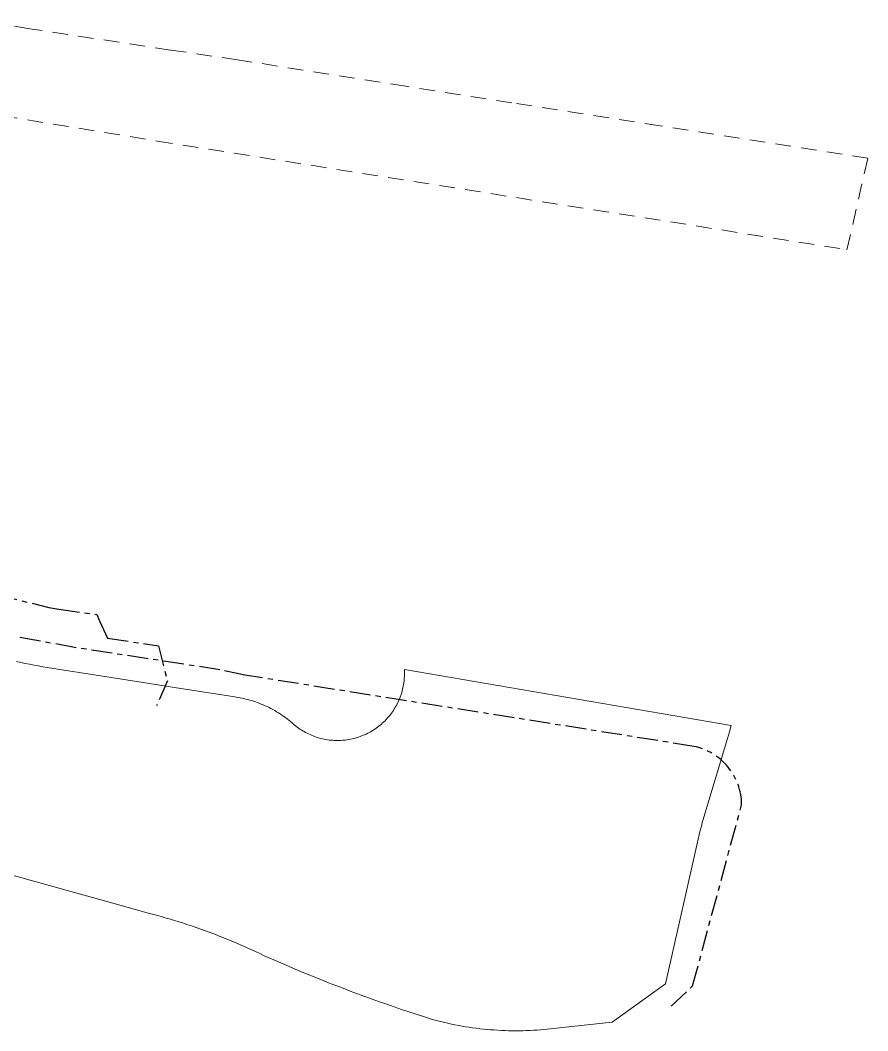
# Model space of a CAD drawing. Header units: metres. Extents: x 307635 to 308805, y 6256169 to 6257356.
# Drawn here: x 308641.4 to 308804.5, y 6256169.4 to 6256363.9 of the extents above; entities that cross this region are included whole.
import ezdxf

# ---------------------------------------------------------------- set-up
doc = ezdxf.new("R2010")
doc.units = ezdxf.units.M
for name, pattern in [('Cable Exist UG', [7, 4, -1, 1, -1]), ('Dash', [5, 3, -2]), ('DASHED', [19.05, 12.7, -6.35])]:
    doc.linetypes.add(name, pattern=pattern)
for name, color, linetype, lineweight in [('Cadastre Buildings_SP_EXT', 78, 'Continuous', 15), ('Cadastre Easements_SP_EXT', 58, 'DASHED', 15), ('Mains_LV_EXT', 163, 'Continuous', 25), ('Mains_TR_EXT', 211, 'Continuous', 25)]:
    doc.layers.add(name, color=color, linetype=linetype, lineweight=lineweight)

msp = doc.modelspace()

# ---------------------------------------------------------------- linework, layer by layer
at = {"layer": 'Cadastre Buildings_SP_EXT', "linetype": 'Continuous'}
msp.add_lwpolyline([(308618.38, 6256205.35), (308659.26, 6256193.97), (308666.34, 6256192), (308667.14, 6256191.8), (308667.95, 6256191.59), (308668.75, 6256191.37), (308669.55, 6256191.14), (308670.35, 6256190.91), (308671.15, 6256190.67), (308671.94, 6256190.43), (308672.73, 6256190.18), (308673.52, 6256189.92), (308674.42, 6256189.62), (308675.31, 6256189.31), (308676.2, 6256189), (308677.09, 6256188.68), (308677.98, 6256188.35), (308678.86, 6256188.01), (308679.74, 6256187.67), (308680.62, 6256187.32), (308681.5, 6256186.97), (308682.37, 6256186.61), (308683.24, 6256186.24), (308684.11, 6256185.86), (308684.97, 6256185.48), (308685.84, 6256185.1), (308686.69, 6256184.7), (308687.55, 6256184.3), (308688.4, 6256183.89), (308689.77, 6256183.29), (308691.13, 6256182.69), (308692.5, 6256182.1), (308693.87, 6256181.51), (308695.25, 6256180.93), (308696.63, 6256180.36), (308698.01, 6256179.79), (308699.39, 6256179.24), (308700.78, 6256178.69), (308702.17, 6256178.14), (308703.56, 6256177.61), (308704.95, 6256177.08), (308706.35, 6256176.55), (308707.75, 6256176.04), (308709.15, 6256175.53), (308710.56, 6256175.03), (308711.96, 6256174.53), (308713.37, 6256174.04), (308714.79, 6256173.56), (308716.2, 6256173.09), (308717.62, 6256172.62), (308719.04, 6256172.16), (308720.37, 6256171.74), (308721.04, 6256171.55), (308721.71, 6256171.38), (308722.38, 6256171.21), (308723.06, 6256171.04), (308723.73, 6256170.89), (308724.41, 6256170.74), (308725.09, 6256170.6), (308725.77, 6256170.47), (308726.45, 6256170.35), (308727.13, 6256170.23), (308727.82, 6256170.12), (308728.5, 6256170.02), (308729.19, 6256169.93), (308729.88, 6256169.84), (308730.56, 6256169.77), (308731.25, 6256169.7), (308731.94, 6256169.64), (308732.64, 6256169.59), (308733.33, 6256169.54), (308734.02, 6256169.5), (308734.71, 6256169.48), (308735.4, 6256169.46), (308736.1, 6256169.44), (308736.79, 6256169.44), (308737.48, 6256169.44), (308738.18, 6256169.45), (308738.87, 6256169.47), (308739.56, 6256169.5), (308740.25, 6256169.53), (308740.94, 6256169.58), (308741.63, 6256169.63), (308755.35, 6256171.11), (308765.6, 6256178.5), (308772.23, 6256207.71), (308772.34, 6256208.16), (308772.45, 6256208.6), (308772.57, 6256209.05), (308772.69, 6256209.49), (308772.82, 6256209.93), (308777.56, 6256225.7), (308777.92, 6256226.99), (308778.22, 6256228.17), (308715.36, 6256238.95), (308715.37, 6256238.63), (308715.38, 6256238.32), (308715.38, 6256238), (308715.37, 6256237.68), (308715.35, 6256237.36), (308715.33, 6256237.04), (308715.3, 6256236.73), (308715.25, 6256236.41), (308715.21, 6256236.09), (308715.15, 6256235.78), (308715.09, 6256235.47), (308715.02, 6256235.16), (308714.94, 6256234.85), (308714.85, 6256234.54), (308714.76, 6256234.24), (308714.66, 6256233.94), (308714.55, 6256233.64), (308714.43, 6256233.34), (308714.31, 6256233.05), (308714.18, 6256232.76), (308714.04, 6256232.47), (308713.89, 6256232.18), (308713.74, 6256231.91), (308713.58, 6256231.63), (308713.42, 6256231.36), (308713.25, 6256231.09), (308713.07, 6256230.82), (308712.88, 6256230.57), (308712.69, 6256230.31), (308712.49, 6256230.06), (308712.29, 6256229.82), (308712.08, 6256229.58), (308711.86, 6256229.34), (308711.64, 6256229.11), (308711.41, 6256228.89), (308711.18, 6256228.67), (308710.94, 6256228.46), (308710.7, 6256228.25), (308710.45, 6256228.05), (308710.2, 6256227.86), (308709.94, 6256227.67), (308709.68, 6256227.49), (308709.41, 6256227.32), (308709.14, 6256227.15), (308708.87, 6256226.99), (308708.59, 6256226.83), (308708.31, 6256226.69), (308708.02, 6256226.54), (308707.73, 6256226.41), (308707.44, 6256226.29), (308707.14, 6256226.17), (308706.84, 6256226.05), (308706.54, 6256225.95), (308706.24, 6256225.85), (308705.93, 6256225.77), (308705.63, 6256225.68), (308705.32, 6256225.61), (308705, 6256225.54), (308704.69, 6256225.48), (308704.38, 6256225.43), (308704.06, 6256225.39), (308703.74, 6256225.36), (308703.43, 6256225.33), (308703.11, 6256225.31), (308702.79, 6256225.3), (308702.47, 6256225.29), (308702.47, 6256225.29), (308702.15, 6256225.3), (308701.83, 6256225.31), (308701.52, 6256225.33), (308701.2, 6256225.36), (308700.88, 6256225.39), (308700.57, 6256225.44), (308700.25, 6256225.49), (308699.94, 6256225.55), (308699.63, 6256225.61), (308699.32, 6256225.69), (308699.01, 6256225.77), (308698.7, 6256225.86), (308698.4, 6256225.96), (308698.1, 6256226.06), (308697.8, 6256226.17), (308697.51, 6256226.29), (308697.21, 6256226.42), (308696.92, 6256226.55), (308696.64, 6256226.69), (308696.36, 6256226.84), (308696.08, 6256227), (308695.8, 6256227.16), (308695.53, 6256227.32), (308695.27, 6256227.5), (308695, 6256227.68), (308694.75, 6256227.87), (308694.49, 6256228.06), (308694.25, 6256228.26), (308694, 6256228.47), (308693.77, 6256228.68), (308693.45, 6256228.95), (308693.13, 6256229.2), (308692.81, 6256229.46), (308692.48, 6256229.7), (308692.14, 6256229.94), (308691.8, 6256230.17), (308691.46, 6256230.4), (308691.11, 6256230.62), (308690.76, 6256230.84), (308690.41, 6256231.04), (308690.05, 6256231.25), (308689.68, 6256231.44), (308689.32, 6256231.63), (308688.95, 6256231.81), (308688.58, 6256231.98), (308688.2, 6256232.15), (308687.82, 6256232.31), (308687.44, 6256232.46), (308687.06, 6256232.61), (308686.7, 6256232.74), (308686.33, 6256232.86), (308685.97, 6256232.97), (308685.6, 6256233.08), (308685.23, 6256233.18), (308684.86, 6256233.28), (308684.49, 6256233.36), (308684.12, 6256233.44), (308683.74, 6256233.51), (308683.36, 6256233.58), (308682.99, 6256233.64), (308682.77, 6256233.67), (308671.12, 6256235.47), (308665.08, 6256236.43), (308646.66, 6256239.36), (308645.8, 6256239.5), (308644.95, 6256239.65), (308644.1, 6256239.81), (308643.25, 6256239.97), (308642.41, 6256240.14), (308641.56, 6256240.32), (308640.72, 6256240.51)], dxfattribs=at)
at = {"layer": 'Cadastre Easements_SP_EXT', "linetype": 'Dash'}
msp.add_lwpolyline([(308637.92, 6256345.51), (308667.79, 6256340.64), (308677.67, 6256339.08), (308800.51, 6256319.74), (308804.53, 6256337.33), (308804.53, 6256337.33), (308764.61, 6256343.57), (308736.06, 6256348.01), (308715.67, 6256351.18), (308683.28, 6256356.28), (308670.39, 6256358.15), (308643.28, 6256362.25), (308633.78, 6256363.89)], dxfattribs=at)
at = {"layer": 'Mains_LV_EXT', "linetype": 'Cable Exist UG'}
msp.add_lwpolyline([(308636.92, 6256253.38), (308646.97, 6256250.89), (308648.87, 6256250.56), (308648.87, 6256250.56), (308656.2, 6256249.52), (308656.73, 6256248.33), (308656.73, 6256248.33), (308658.27, 6256245), (308668.06, 6256243.51), (308669.77, 6256236.78), (308667.67, 6256231.95)], dxfattribs=at)
at = {"layer": 'Mains_TR_EXT', "linetype": 'Cable Exist UG'}
msp.add_lwpolyline([(308766.72, 6256174.2), (308770.83, 6256178.1), (308770.83, 6256178.1), (308780.25, 6256212.92), (308780.25, 6256212.92, 0.355372), (308771.05, 6256224.17), (308771.05, 6256224.17), (308684.68, 6256237.87), (308684.68, 6256237.87), (308679.87, 6256238.9), (308652.22, 6256243.15), (308640.5, 6256245.3)], format="xyb", dxfattribs=at)

doc.saveas('drawing.dxf')
